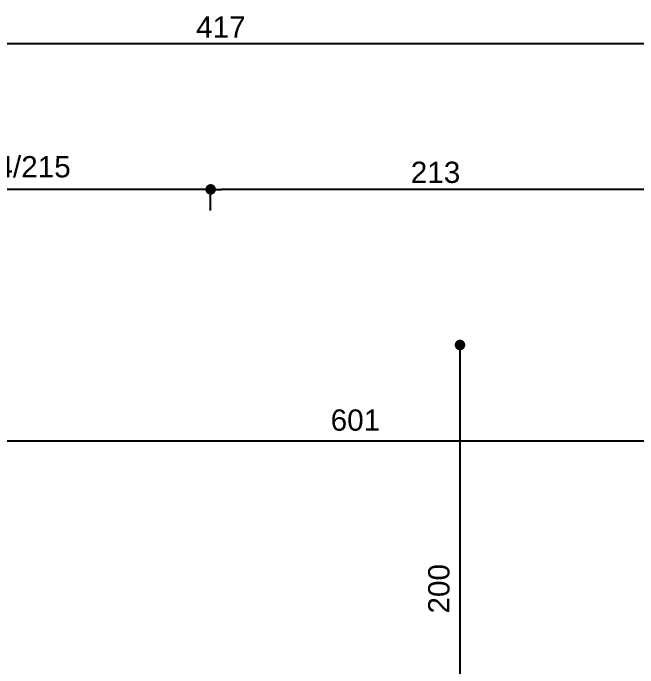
# Model space of a CAD drawing. Header units: centimetres. Extents: x 16433 to 114398, y -50094 to -12305.
# Drawn here: x 32325.8 to 32622.3, y -28249.2 to -27938.5 of the extents above; entities that cross this region are included whole.
import ezdxf

# ---------------------------------------------------------------- set-up
doc = ezdxf.new("R2010")
doc.units = ezdxf.units.CM
doc.header["$LTSCALE"] = 0.5
doc.layers.get('0').update_dxf_attribs({"linetype": 'CONTINUOUS'})
doc.layers.get('DEFPOINTS').update_dxf_attribs({"linetype": 'CONTINUOUS'})
doc.layers.add('3-BAT C-Niveau -2', color=7, linetype='CONTINUOUS')
doc.styles.add('Helvetica', font='')
doc.styles.get('Helvetica').set_extended_font_data('Helvetica')
doc.dimstyles.new('IS', dxfattribs={"dimtxt": 10.08724, "dimasz": 5.007446, "dimexe": 2, "dimexo": 10, "dimgap": 3, "dimtad": 1, "dimdec": 1, "dimtxsty": 'Helvetica', "dimblk": 'DOT', "dimblk1": 'DOT', "dimblk2": 'DOT', "dimcen": 0, "dimdle": 10, "dimazin": 0, "dimtfac": 0.8, "dimtdec": 1, "dimtix": 1, "dimtmove": 0, "dimatfit": 0, "dimldrblk": 'VW_FILLEDARROW-1', "dimfxl": 10, "dimfxlon": 1, "dimfrac": 2, "dimtolj": 1, "dimarcsym": 0})

# ---------------------------------------------------------------- blocks, each defined once
blk = doc.blocks.new('_DOT')
at = {"color": 0, "linetype": 'ByBlock', "lineweight": -2}
blk.add_line((-0.5, 0), (-1, 0), dxfattribs=at)
at = {"color": 0, "linetype": 'ByBlock', "const_width": 0.5}
blk.add_lwpolyline([(-0.25, 0, 1), (0.25, 0, 1)], format="xyb", close=True, dxfattribs=at)
blk = doc.blocks.new('*D2450')
at = {"layer": '3-BAT C-Niveau -2', "color": 0, "linetype": 'Continuous', "lineweight": -2, "transparency": 16777216}
for p, q in [((32215.85, -27963.14), (32215.85, -27951.14)), ((32632.98, -27963.14), (32632.98, -27951.14)), ((32627.97, -27953.14), (32220.85, -27953.14))]:
    blk.add_line(p, q, dxfattribs=at)
at = {"layer": 'DEFPOINTS', "color": 0, "linetype": 'Continuous', "transparency": 16777216}
for p in [(32215.85, -27953.14), (32215.85, -28095.96), (32632.98, -28295.96)]:
    blk.add_point(p, dxfattribs=at)
at = {"layer": '3-BAT C-Niveau -2', "color": 0, "linetype": 'Continuous', "lineweight": -2, "transparency": 16777216, "xscale": 5.007446289062499, "yscale": 5.007446289062499, "zscale": 5.007446289062499, "rotation": 180}
blk.add_blockref('_DOT', (32215.85, -27953.14), dxfattribs=at)
at = {"layer": '3-BAT C-Niveau -2', "color": 0, "linetype": 'Continuous', "lineweight": -2, "transparency": 16777216, "xscale": 5.007446289062499, "yscale": 5.007446289062499, "zscale": 5.007446289062499}
blk.add_blockref('_DOT', (32632.98, -27953.14), dxfattribs=at)
at = {"layer": '3-BAT C-Niveau -2', "color": 0, "linetype": 'Continuous', "lineweight": 5, "transparency": 16777216, "insert": (32424.41, -27945.1), "char_height": 10.087, "attachment_point": 5, "style": 'Helvetica'}
blk.add_mtext('\\A1;417', dxfattribs=at)
blk = doc.blocks.new('VW_FILLEDARROW-1')
at = {"color": 0, "linetype": 'Continuous', "lineweight": 5, "flags": 128}
blk.add_lwpolyline([(-1.997, 0.535), (0, 0), (-1.997, -0.535)], close=True, dxfattribs=at)
blk = doc.blocks.new('*D2461')
at = {"layer": '3-BAT C-Niveau -2', "color": 0, "linetype": 'Continuous', "lineweight": -2, "transparency": 16777216}
for p, q in [((32419.56, -28032.14), (32419.56, -28020.14)), ((32632.98, -28032.14), (32632.98, -28020.14)), ((32627.97, -28022.14), (32424.57, -28022.14))]:
    blk.add_line(p, q, dxfattribs=at)
at = {"layer": 'DEFPOINTS', "color": 0, "linetype": 'Continuous', "transparency": 16777216}
for p in [(32419.56, -28022.14), (32632.98, -28295.96), (32419.56, -28307.61)]:
    blk.add_point(p, dxfattribs=at)
at = {"layer": '3-BAT C-Niveau -2', "color": 0, "linetype": 'Continuous', "lineweight": -2, "transparency": 16777216, "xscale": 5.007446289062499, "yscale": 5.007446289062499, "zscale": 5.007446289062499, "rotation": 180}
blk.add_blockref('_DOT', (32419.56, -28022.14), dxfattribs=at)
at = {"layer": '3-BAT C-Niveau -2', "color": 0, "linetype": 'Continuous', "lineweight": -2, "transparency": 16777216, "xscale": 5.007446289062499, "yscale": 5.007446289062499, "zscale": 5.007446289062499}
blk.add_blockref('_DOT', (32632.98, -28022.14), dxfattribs=at)
at = {"layer": '3-BAT C-Niveau -2', "color": 0, "linetype": 'Continuous', "lineweight": 5, "transparency": 16777216, "insert": (32526.27, -28014.1), "char_height": 10.087, "attachment_point": 5, "style": 'Helvetica'}
blk.add_mtext('\\A1;213', dxfattribs=at)
blk = doc.blocks.new('*D2469')
at = {"layer": '3-BAT C-Niveau -2', "color": 0, "linetype": 'Continuous', "lineweight": -2, "transparency": 16777216}
for p, q in [((32235.85, -28032.14), (32235.85, -28020.14)), ((32419.56, -28032.14), (32419.56, -28020.14)), ((32414.55, -28022.14), (32240.85, -28022.14))]:
    blk.add_line(p, q, dxfattribs=at)
at = {"layer": 'DEFPOINTS', "color": 0, "linetype": 'Continuous', "transparency": 16777216}
for p in [(32235.85, -28022.14), (32235.85, -28305.61), (32419.56, -28307.61)]:
    blk.add_point(p, dxfattribs=at)
at = {"layer": '3-BAT C-Niveau -2', "color": 0, "linetype": 'Continuous', "lineweight": -2, "transparency": 16777216, "xscale": 5.007446289062499, "yscale": 5.007446289062499, "zscale": 5.007446289062499, "rotation": 180}
blk.add_blockref('_DOT', (32235.85, -28022.14), dxfattribs=at)
at = {"layer": '3-BAT C-Niveau -2', "color": 0, "linetype": 'Continuous', "lineweight": -2, "transparency": 16777216, "xscale": 5.007446289062499, "yscale": 5.007446289062499, "zscale": 5.007446289062499}
blk.add_blockref('_DOT', (32419.56, -28022.14), dxfattribs=at)
at = {"layer": '3-BAT C-Niveau -2', "color": 0, "linetype": 'Continuous', "lineweight": 5, "transparency": 16777216, "insert": (32327.7, -28011.46), "char_height": 10.0872, "attachment_point": 5, "style": 'Helvetica'}
blk.add_mtext('\\A1;184/215', dxfattribs=at)
blk = doc.blocks.new('*D2553')
at = {"layer": '3-BAT C-Niveau -2', "color": 0, "linetype": 'Continuous', "lineweight": -2, "transparency": 16777216}
blk.add_line((32537.87, -28100.97), (32537.87, -28290.95), dxfattribs=at)
at = {"layer": 'DEFPOINTS', "color": 0, "linetype": 'Continuous', "transparency": 16777216}
for p in [(32547.04, -28095.96), (32537.87, -28295.96), (32549.04, -28295.96)]:
    blk.add_point(p, dxfattribs=at)
at = {"layer": '3-BAT C-Niveau -2', "color": 0, "linetype": 'Continuous', "lineweight": -2, "transparency": 16777216, "xscale": 5.007446289062499, "yscale": 5.007446289062499, "zscale": 5.007446289062499}
for p, rotation in [((32537.87, -28095.96), 90), ((32537.87, -28295.96), 270)]:
    blk.add_blockref('_DOT', p, dxfattribs=dict(at, rotation=rotation))
at = {"layer": '3-BAT C-Niveau -2', "color": 0, "linetype": 'Continuous', "lineweight": 5, "transparency": 16777216, "insert": (32527.89, -28211.65), "char_height": 10.087, "attachment_point": 5, "rotation": 90, "style": 'Helvetica'}
blk.add_mtext('\\A1;200', dxfattribs=at)
blk = doc.blocks.new('*D2219')
at = {"layer": '3-BAT C-Niveau -2', "color": 0, "linetype": 'Continuous', "lineweight": -2, "transparency": 16777216}
for p, q in [((32239.5, -28141.65), (32239.5, -28139.65)), ((32835.95, -28141.65), (32244.51, -28141.65)), ((32840.95, -28141.65), (32840.95, -28143.65))]:
    blk.add_line(p, q, dxfattribs=at)
at = {"layer": 'DEFPOINTS', "color": 0, "linetype": 'Continuous', "transparency": 16777216}
for p in [(32840.95, -28136.46), (32239.5, -28141.65), (32239.5, -28148.02)]:
    blk.add_point(p, dxfattribs=at)
at = {"layer": '3-BAT C-Niveau -2', "color": 0, "linetype": 'Continuous', "lineweight": -2, "transparency": 16777216, "xscale": 5.007446289062499, "yscale": 5.007446289062499, "zscale": 5.007446289062499, "rotation": 180}
blk.add_blockref('_DOT', (32239.5, -28141.65), dxfattribs=at)
at = {"layer": '3-BAT C-Niveau -2', "color": 0, "linetype": 'Continuous', "lineweight": -2, "transparency": 16777216, "xscale": 5.007446289062499, "yscale": 5.007446289062499, "zscale": 5.007446289062499}
blk.add_blockref('_DOT', (32840.95, -28141.65), dxfattribs=at)
at = {"layer": '3-BAT C-Niveau -2', "color": 0, "linetype": 'Continuous', "lineweight": 5, "transparency": 16777216, "insert": (32488.26, -28131.67), "char_height": 10.087, "attachment_point": 5, "style": 'Helvetica'}
blk.add_mtext('\\A1;601', dxfattribs=at)

msp = doc.modelspace()

# ---------------------------------------------------------------- dimensions: what is measured, and where the dimension line sits
at = {"layer": '3-BAT C-Niveau -2', "color": 7, "linetype": 'Continuous', "lineweight": 5}
for base, p1, p2, override, picture, middle in [((32215.846, -27953.145), (32632.979, -28295.956), (32215.846, -28095.962), {"dimtxt": 10.08724, "dimdec": 0, "dimpost": '<>', "dimtxsty": 'Helvetica', "dimtmove": 2}, '*D2450', (32424.412, -27945.101)), ((32235.846, -28022.145), (32419.56, -28307.615), (32235.846, -28305.615), {"dimtxt": 10.08724, "dimdec": 0, "dimpost": '<>/215', "dimtxsty": 'Helvetica', "dimtmove": 2}, '*D2469', (32327.703, -28011.459)), ((32419.56, -28022.145), (32632.979, -28295.956), (32419.56, -28307.615), {"dimtxt": 10.08724, "dimdec": 0, "dimpost": '<>', "dimtxsty": 'Helvetica', "dimtmove": 2}, '*D2461', (32526.27, -28014.101))]:
    dim = msp.add_linear_dim(base=base, p1=p1, p2=p2, dimstyle='IS', override=override, dxfattribs=at)
    dim.commit()
    dim.dimension.update_dxf_attribs({"geometry": picture, "text_midpoint": middle})
dim = msp.add_linear_dim(base=(32537.873, -28295.956), p1=(32547.037, -28095.962), p2=(32549.037, -28295.956), angle=90, dimstyle='IS', override={"dimtxt": 10.08724, "dimdec": 0, "dimpost": '<>', "dimtxsty": 'Helvetica', "dimse1": 1, "dimse2": 1, "dimtmove": 2}, dxfattribs=at)
dim.commit()
dim.dimension.update_dxf_attribs({"geometry": '*D2553', "text_midpoint": (32527.888, -28211.655), "dimtype": 160})
dim = msp.add_linear_dim(base=(32239.502, -28141.655), p1=(32840.953, -28136.458), p2=(32239.502, -28148.022), dimstyle='IS', override={"dimtxt": 10.08724, "dimdec": 0, "dimpost": '<>', "dimtxsty": 'Helvetica', "dimtmove": 2}, dxfattribs=at)
dim.commit()
dim.dimension.update_dxf_attribs({"geometry": '*D2219', "text_midpoint": (32488.264, -28131.67), "dimtype": 160})

doc.saveas('drawing.dxf')
